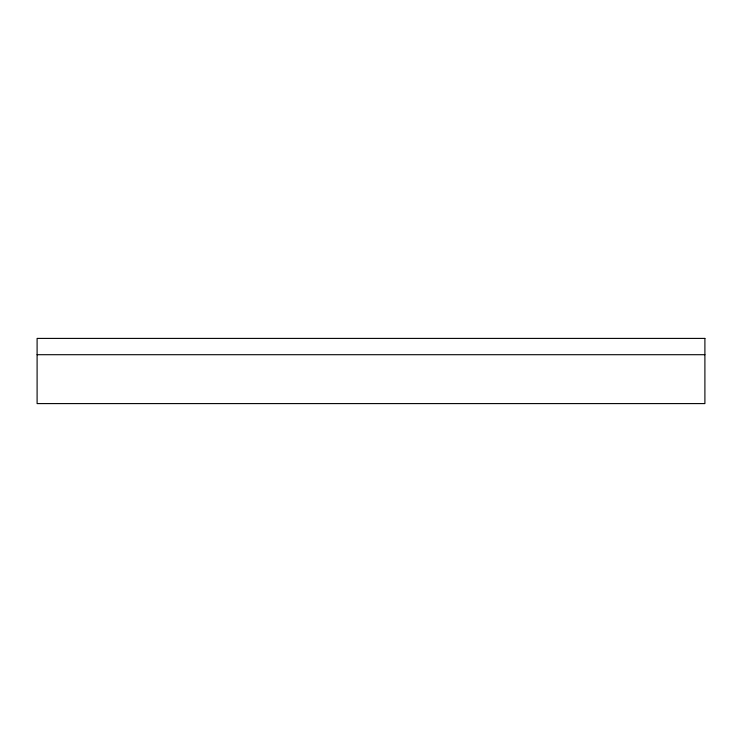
<?xml version="1.0" encoding="UTF-8"?>
<svg xmlns="http://www.w3.org/2000/svg" width="742" height="742" viewBox="0 0 742 742"><rect width="100%" height="100%" fill="white"/><g stroke="black" fill="none" stroke-linecap="round" stroke-linejoin="round"><path stroke-width="1.11" d="M37.1 354.704L704.9 354.704M704.9 338.408L37.1 338.408L37.1 403.592L704.9 403.592L704.9 338.408"/></g></svg>
